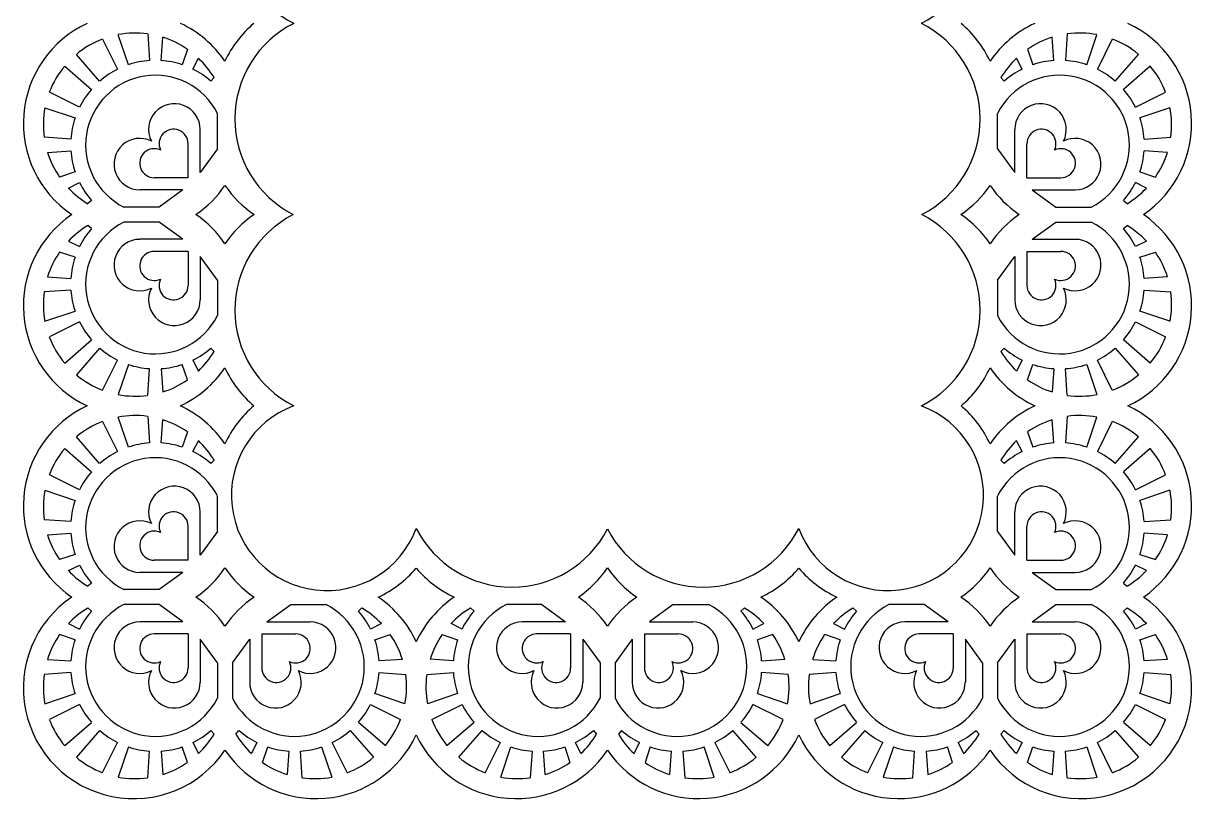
# Model space of a CAD drawing. Extents: x 252 to 654, y 219 to 426.
# Drawn here: x 497.8 to 653.7, y 218.9 to 322.5 of the extents above; entities that cross this region are included whole.
import ezdxf

# ---------------------------------------------------------------- set-up
doc = ezdxf.new("R2010")
doc.units = 0
doc.layers.get('0').update_dxf_attribs({"linetype": 'CONTINUOUS'})

msp = doc.modelspace()

# ---------------------------------------------------------------- linework, layer by layer
for p, q in [((508.36, 320.36), (510.36, 316.34)), ((511.79, 316.93), (510.44, 320.94)), ((514.37, 321.04), (514.62, 317.49)), ((516.16, 317.49), (516.38, 320.6)), ((635.35, 317.49), (635.14, 320.6)), ((637.14, 321.04), (636.9, 317.49)), ((639.73, 316.93), (641.07, 320.94)), ((643.15, 320.36), (641.16, 316.34)), ((507.96, 314.74), (504.85, 318.31)), ((519.68, 318.99), (518.99, 316.93)), ((631.84, 318.99), (632.53, 316.93)), ((643.55, 314.74), (646.66, 318.31)), ((503.3, 316.75), (506.87, 313.64)), ((520.42, 316.34), (521.15, 317.8)), ((631.1, 316.34), (630.37, 317.8)), ((648.21, 316.75), (644.65, 313.64)), ((523.23, 315.21), (522.81, 314.73)), ((628.29, 315.21), (628.7, 314.73)), ((505.27, 311.25), (501.25, 313.25)), ((646.25, 311.25), (650.27, 313.25)), ((500.66, 311.17), (504.68, 309.82)), ((523.69, 305.69), (523.69, 310.41)), ((627.83, 305.69), (627.83, 310.41)), ((650.85, 311.17), (646.84, 309.82)), ((521.39, 302.52), (521.39, 308.29)), ((630.13, 302.52), (630.13, 308.29)), ((504.11, 306.99), (500.56, 307.24)), ((519.77, 301.83), (519.77, 306.37)), ((631.74, 301.83), (631.74, 306.37)), ((647.4, 306.99), (650.95, 307.24)), ((501.01, 305.23), (504.11, 305.44)), ((523.69, 305.69), (521.39, 302.52)), ((627.83, 305.69), (630.13, 302.52)), ((650.51, 305.23), (647.4, 305.44)), ((504.68, 302.62), (502.62, 301.93)), ((646.84, 302.62), (648.9, 301.93)), ((503.8, 300.46), (505.27, 301.19)), ((519.77, 301.83), (515.24, 301.83)), ((631.74, 301.83), (636.28, 301.83)), ((647.71, 300.46), (646.25, 301.19)), ((519.08, 300.22), (513.31, 300.22)), ((519.08, 300.22), (515.91, 297.92)), ((632.43, 300.22), (635.6, 297.92)), ((632.43, 300.22), (638.2, 300.22)), ((506.87, 298.79), (506.39, 298.38)), ((515.91, 297.92), (511.19, 297.92)), ((635.6, 297.92), (640.32, 297.92)), ((644.65, 298.79), (645.12, 298.38)), ((506.87, 295.04), (506.39, 295.45)), ((515.91, 295.92), (511.19, 295.92)), ((519.08, 293.62), (515.91, 295.92)), ((632.43, 293.62), (635.6, 295.92)), ((635.6, 295.92), (640.32, 295.92)), ((644.65, 295.04), (645.12, 295.45)), ((503.8, 293.37), (505.27, 292.65)), ((519.08, 293.62), (513.31, 293.62)), ((632.43, 293.62), (638.2, 293.62)), ((647.71, 293.37), (646.25, 292.65)), ((504.68, 291.22), (502.62, 291.91)), ((519.77, 292), (515.24, 292)), ((519.77, 292), (519.77, 287.46)), ((631.74, 292), (636.28, 292)), ((631.74, 292), (631.74, 287.46)), ((646.84, 291.22), (648.9, 291.91)), ((521.39, 291.31), (521.39, 285.54)), ((523.69, 288.14), (521.39, 291.31)), ((627.83, 288.14), (630.13, 291.31)), ((630.13, 291.31), (630.13, 285.54)), ((501.01, 288.6), (504.11, 288.39)), ((650.51, 288.6), (647.4, 288.39)), ((523.69, 288.14), (523.69, 283.42)), ((627.83, 288.14), (627.83, 283.42)), ((504.11, 286.84), (500.56, 286.6)), ((647.4, 286.84), (650.95, 286.6)), ((500.66, 282.67), (504.68, 284.02)), ((650.85, 282.67), (646.84, 284.02)), ((505.27, 282.59), (501.25, 280.59)), ((646.25, 282.59), (650.27, 280.59)), ((503.3, 277.08), (506.87, 280.19)), ((648.21, 277.08), (644.65, 280.19)), ((507.96, 279.1), (504.85, 275.53)), ((523.23, 278.62), (522.81, 279.1)), ((628.29, 278.62), (628.7, 279.1)), ((643.55, 279.1), (646.66, 275.53)), ((508.36, 273.48), (510.36, 277.5)), ((511.79, 276.9), (510.44, 272.89)), ((514.37, 272.79), (514.62, 276.34)), ((516.16, 276.34), (516.38, 273.24)), ((519.68, 274.85), (518.99, 276.91)), ((520.42, 277.5), (521.15, 276.03)), ((631.1, 277.5), (630.37, 276.03)), ((631.84, 274.85), (632.53, 276.91)), ((635.35, 276.34), (635.14, 273.24)), ((637.14, 272.79), (636.9, 276.34)), ((639.73, 276.9), (641.07, 272.89)), ((643.15, 273.48), (641.16, 277.5)), ((511.79, 265.86), (510.44, 269.87)), ((514.37, 269.97), (514.62, 266.42)), ((637.14, 269.97), (636.9, 266.42)), ((639.73, 265.86), (641.07, 269.87)), ((508.36, 269.29), (510.36, 265.27)), ((516.16, 266.42), (516.38, 269.53)), ((635.35, 266.42), (635.14, 269.53)), ((643.15, 269.29), (641.16, 265.27)), ((507.96, 263.67), (504.85, 267.24)), ((519.68, 267.92), (518.99, 265.86)), ((520.42, 265.27), (521.15, 266.73)), ((631.1, 265.27), (630.37, 266.73)), ((631.84, 267.92), (632.53, 265.86)), ((643.55, 263.67), (646.66, 267.24)), ((503.3, 265.68), (506.87, 262.57)), ((648.21, 265.68), (644.65, 262.57)), ((523.23, 264.14), (522.81, 263.67)), ((628.29, 264.14), (628.7, 263.67)), ((505.27, 260.18), (501.25, 262.18)), ((646.25, 260.18), (650.27, 262.18)), ((500.66, 260.1), (504.68, 258.75)), ((523.69, 254.62), (523.69, 259.34)), ((627.83, 254.62), (627.83, 259.34)), ((650.85, 260.1), (646.84, 258.75)), ((504.11, 255.92), (500.56, 256.17)), ((521.39, 251.45), (521.39, 257.22)), ((630.13, 251.45), (630.13, 257.22)), ((647.4, 255.92), (650.95, 256.17)), ((501.01, 254.16), (504.11, 254.37)), ((519.77, 250.76), (519.77, 255.3)), ((523.69, 254.62), (521.39, 251.45)), ((627.83, 254.62), (630.13, 251.45)), ((631.74, 250.76), (631.74, 255.3)), ((650.51, 254.16), (647.4, 254.37)), ((504.68, 251.55), (502.62, 250.86)), ((646.84, 251.55), (648.9, 250.86)), ((503.8, 249.39), (505.27, 250.12)), ((519.77, 250.76), (515.24, 250.76)), ((631.74, 250.76), (636.28, 250.76)), ((647.71, 249.39), (646.25, 250.12)), ((519.08, 249.15), (513.31, 249.15)), ((519.08, 249.15), (515.91, 246.85)), ((632.43, 249.15), (638.2, 249.15)), ((632.43, 249.15), (635.6, 246.85)), ((506.87, 247.72), (506.39, 247.31)), ((515.91, 246.85), (511.19, 246.85)), ((635.6, 246.85), (640.32, 246.85)), ((644.65, 247.72), (645.12, 247.31)), ((506.87, 243.97), (506.39, 244.39)), ((515.91, 244.85), (511.19, 244.85)), ((519.08, 242.55), (515.91, 244.85)), ((530.29, 242.55), (533.46, 244.85)), ((533.46, 244.85), (538.18, 244.85)), ((542.51, 243.97), (542.98, 244.39)), ((557.46, 244.39), (557.94, 243.97)), ((566.98, 244.85), (562.26, 244.85)), ((566.98, 244.85), (570.15, 242.55)), ((584.53, 244.85), (581.36, 242.55)), ((584.53, 244.85), (589.25, 244.85)), ((594.05, 244.39), (593.58, 243.97)), ((609.01, 243.97), (608.53, 244.39)), ((618.05, 244.85), (613.33, 244.85)), ((621.22, 242.55), (618.05, 244.85)), ((632.43, 242.55), (635.6, 244.85)), ((635.6, 244.85), (640.32, 244.85)), ((644.65, 243.97), (645.12, 244.39)), ((503.8, 242.3), (505.27, 241.58)), ((519.08, 242.55), (513.31, 242.55)), ((530.29, 242.55), (536.06, 242.55)), ((545.57, 242.3), (544.11, 241.58)), ((556.34, 241.58), (554.87, 242.3)), ((570.15, 242.55), (564.38, 242.55)), ((581.36, 242.55), (587.13, 242.55)), ((595.18, 241.58), (596.64, 242.3)), ((605.94, 242.3), (607.41, 241.58)), ((621.22, 242.55), (615.45, 242.55)), ((632.43, 242.55), (638.2, 242.55)), ((647.71, 242.3), (646.25, 241.58)), ((504.68, 240.15), (502.62, 240.84)), ((519.77, 240.93), (515.24, 240.93)), ((519.77, 240.93), (519.77, 236.39)), ((521.39, 240.24), (521.39, 234.47)), ((523.69, 237.07), (521.39, 240.24)), ((525.69, 237.07), (527.99, 240.24)), ((527.99, 240.24), (527.99, 234.47)), ((529.61, 240.93), (529.61, 236.39)), ((529.61, 240.93), (534.14, 240.93)), ((544.7, 240.15), (546.76, 240.84)), ((553.69, 240.84), (555.75, 240.15)), ((570.84, 240.93), (566.3, 240.93)), ((570.84, 240.93), (570.84, 236.39)), ((572.46, 240.24), (572.46, 234.47)), ((572.46, 240.24), (574.76, 237.07)), ((579.06, 240.24), (576.76, 237.07)), ((579.06, 240.24), (579.06, 234.47)), ((580.68, 240.93), (580.68, 236.39)), ((580.68, 240.93), (585.21, 240.93)), ((597.83, 240.84), (595.77, 240.15)), ((606.82, 240.15), (604.76, 240.84)), ((621.91, 240.93), (617.37, 240.93)), ((621.91, 240.93), (621.91, 236.39)), ((623.53, 240.24), (623.53, 234.47)), ((625.83, 237.07), (623.53, 240.24)), ((627.83, 237.07), (630.13, 240.24)), ((630.13, 240.24), (630.13, 234.47)), ((631.74, 240.93), (631.74, 236.39)), ((631.74, 240.93), (636.28, 240.93)), ((646.84, 240.15), (648.9, 240.84)), ((501.01, 237.53), (504.11, 237.32)), ((523.69, 237.07), (523.69, 232.35)), ((525.69, 237.07), (525.69, 232.35)), ((548.37, 237.53), (545.26, 237.32)), ((555.18, 237.32), (552.08, 237.54)), ((574.76, 237.07), (574.76, 232.35)), ((576.76, 237.07), (576.76, 232.35)), ((596.33, 237.32), (599.44, 237.54)), ((603.15, 237.53), (606.25, 237.32)), ((625.83, 237.07), (625.83, 232.35)), ((627.83, 237.07), (627.83, 232.35)), ((650.51, 237.53), (647.4, 237.32)), ((504.11, 235.77), (500.56, 235.53)), ((545.26, 235.77), (548.82, 235.53)), ((551.63, 235.53), (555.18, 235.77)), ((599.88, 235.53), (596.33, 235.77)), ((606.25, 235.77), (602.7, 235.53)), ((647.4, 235.77), (650.95, 235.53)), ((500.66, 231.6), (504.68, 232.95)), ((548.71, 231.6), (544.7, 232.95)), ((555.75, 232.95), (551.73, 231.6)), ((595.77, 232.95), (599.78, 231.6)), ((602.8, 231.6), (606.82, 232.95)), ((650.85, 231.6), (646.84, 232.95)), ((505.27, 231.52), (501.25, 229.52)), ((544.11, 231.52), (548.13, 229.52)), ((552.32, 229.52), (556.34, 231.52)), ((599.2, 229.52), (595.18, 231.52)), ((607.41, 231.52), (603.39, 229.52)), ((646.25, 231.52), (650.27, 229.52)), ((503.3, 226.01), (506.87, 229.12)), ((507.96, 228.03), (504.85, 224.46)), ((523.23, 227.55), (522.81, 228.03)), ((526.15, 227.55), (526.56, 228.03)), ((541.41, 228.03), (544.52, 224.46)), ((546.08, 226.01), (542.51, 229.12)), ((557.94, 229.12), (554.37, 226.01)), ((555.92, 224.46), (559.03, 228.03)), ((573.88, 228.03), (574.3, 227.55)), ((577.63, 228.03), (577.22, 227.55)), ((595.59, 224.46), (592.48, 228.03)), ((593.58, 229.12), (597.15, 226.01)), ((605.44, 226.01), (609.01, 229.12)), ((610.1, 228.03), (606.99, 224.46)), ((625.37, 227.55), (624.95, 228.03)), ((628.29, 227.55), (628.7, 228.03)), ((643.55, 228.03), (646.66, 224.46)), ((648.21, 226.01), (644.65, 229.12)), ((508.36, 222.41), (510.36, 226.43)), ((520.42, 226.43), (521.15, 224.96)), ((528.96, 226.43), (528.23, 224.96)), ((541.02, 222.41), (539.02, 226.43)), ((561.43, 226.43), (559.43, 222.41)), ((572.21, 224.96), (571.49, 226.43)), ((579.3, 224.96), (580.03, 226.43)), ((590.09, 226.43), (592.09, 222.41)), ((610.5, 222.41), (612.5, 226.43)), ((622.56, 226.43), (623.28, 224.96)), ((631.1, 226.43), (630.37, 224.96)), ((643.15, 222.41), (641.16, 226.43)), ((511.79, 225.84), (510.44, 221.82)), ((514.37, 221.72), (514.62, 225.27)), ((516.16, 225.27), (516.38, 222.17)), ((519.68, 223.78), (518.99, 225.84)), ((529.7, 223.78), (530.39, 225.84)), ((533.21, 225.27), (533, 222.17)), ((535.01, 221.72), (534.76, 225.27)), ((537.59, 225.84), (538.94, 221.82)), ((561.51, 221.82), (562.86, 225.84)), ((565.68, 225.27), (565.44, 221.72)), ((567.44, 222.17), (567.23, 225.27)), ((570.06, 225.84), (570.75, 223.78)), ((581.46, 225.84), (580.77, 223.78)), ((584.07, 222.17), (584.28, 225.27)), ((585.83, 225.27), (586.08, 221.72)), ((590.01, 221.82), (588.66, 225.84)), ((613.93, 225.84), (612.58, 221.82)), ((616.51, 221.72), (616.75, 225.27)), ((618.3, 225.27), (618.52, 222.17)), ((621.82, 223.78), (621.13, 225.84)), ((631.84, 223.78), (632.53, 225.84)), ((635.35, 225.27), (635.14, 222.17)), ((637.14, 221.72), (636.9, 225.27)), ((639.73, 225.84), (641.07, 221.82))]:
    msp.add_line(p, q)
for centre, radius, start, end in [((540.34, 335.24), 14.33, 117.1919, 243.135), ((611.18, 335.24), 14.33, 296.865, 62.8081), ((512.51, 309.1), 14.73, 114.9882, 235.7704), ((512.51, 309.1), 14.73, 34.2296, 65.0118), ((538.05, 311.19), 14.73, 130.1254, 155.1179), ((540.34, 309.67), 14.33, 116.865, 242.8081), ((611.18, 309.67), 14.33, 297.1919, 63.135), ((613.46, 311.19), 14.73, 24.8821, 49.8746), ((639.01, 309.1), 14.73, 114.9882, 145.7704), ((639.01, 309.1), 14.73, 304.2296, 65.0118), ((512.71, 308.89), 12.27, 110.7876, 129.8578), ((512.71, 308.89), 12.27, 82.2378, 100.6826), ((512.71, 308.89), 12.27, 55.3992, 72.631), ((638.8, 308.89), 12.27, 107.369, 124.6008), ((638.8, 308.89), 12.27, 79.3174, 97.7622), ((638.8, 308.89), 12.27, 50.1422, 69.2124), ((512.71, 308.89), 12.27, 140.1314, 159.2016), ((515.39, 306.22), 11.3, 93.923, 108.5687), ((515.39, 306.22), 11.3, 71.423, 86.0687), ((512.71, 308.89), 12.27, 31.0135, 46.5795), ((638.8, 308.89), 12.27, 133.4205, 148.9865), ((636.13, 306.22), 11.3, 93.9313, 108.577), ((636.13, 306.22), 11.3, 71.4313, 86.077), ((638.8, 308.89), 12.27, 20.7984, 39.8686), ((515.39, 306.22), 9.3, 26.8143, 243.1857), ((515.39, 306.22), 11.3, 116.423, 131.0687), ((515.39, 306.22), 11.3, 48.923, 63.5687), ((636.13, 306.22), 9.3, 296.8143, 153.1857), ((636.13, 306.22), 11.3, 116.4313, 131.077), ((636.13, 306.22), 11.3, 48.9313, 63.577), ((515.39, 306.22), 11.3, 138.923, 153.5687), ((636.13, 306.22), 11.3, 26.4313, 41.077), ((512.71, 308.89), 12.27, 169.3068, 187.7519), ((517.94, 308.29), 3.44, 0, 206.893), ((633.57, 308.29), 3.44, 333.107, 180), ((638.8, 308.89), 12.27, 352.2481, 10.6932), ((515.39, 306.22), 11.3, 161.423, 176.0687), ((636.13, 306.22), 11.3, 3.9313, 18.577), ((517.83, 306.37), 1.94, 0, 205.466), ((633.69, 306.37), 1.94, 334.534, 180), ((513.31, 303.66), 3.44, 63.107, 270), ((515.24, 303.78), 1.94, 64.534, 270), ((636.28, 303.78), 1.94, 270, 115.466), ((638.2, 303.66), 3.44, 270, 116.893), ((512.71, 308.89), 12.27, 197.3589, 214.5913), ((515.39, 306.22), 11.3, 183.923, 198.5687), ((636.13, 306.22), 11.3, 341.4313, 356.077), ((638.8, 308.89), 12.27, 325.4087, 342.6411), ((515.39, 306.22), 11.3, 206.423, 221.0687), ((636.13, 306.22), 11.3, 318.9313, 333.577), ((512.71, 308.89), 12.27, 223.4113, 238.978), ((512.51, 309.1), 14.73, 304.2296, 325.7704), ((536.87, 309.1), 14.73, 214.2296, 235.7704), ((614.65, 309.1), 14.73, 304.2296, 325.7704), ((639.01, 309.1), 14.73, 214.2296, 235.7704), ((638.8, 308.89), 12.27, 301.022, 316.5887), ((512.51, 284.74), 14.73, 124.2296, 245.0118), ((512.51, 284.74), 14.73, 34.2296, 55.7704), ((536.87, 284.74), 14.73, 124.2296, 145.7704), ((540.34, 284.17), 14.33, 117.1919, 243.135), ((611.18, 284.17), 14.33, 296.865, 62.8081), ((614.65, 284.74), 14.73, 34.2296, 55.7704), ((639.01, 284.74), 14.73, 124.2296, 145.7704), ((639.01, 284.74), 14.73, 294.9882, 55.7704), ((512.71, 284.94), 12.27, 121.022, 136.5887), ((515.39, 287.62), 11.3, 138.9313, 153.577), ((515.39, 287.62), 9.3, 116.8143, 333.1857), ((636.13, 287.62), 9.3, 206.8143, 63.1857), ((636.13, 287.62), 11.3, 26.423, 41.0687), ((638.8, 284.94), 12.27, 43.4113, 58.978), ((513.31, 290.17), 3.44, 90, 296.893), ((638.2, 290.17), 3.44, 243.107, 90), ((512.71, 284.94), 12.27, 145.4087, 162.6411), ((515.24, 290.06), 1.94, 90, 295.466), ((636.28, 290.06), 1.94, 244.534, 90), ((638.8, 284.94), 12.27, 17.3589, 34.5913), ((515.39, 287.62), 11.3, 161.4313, 176.077), ((636.13, 287.62), 11.3, 3.923, 18.5687), ((517.94, 285.54), 3.44, 153.107, 360), ((517.83, 287.46), 1.94, 154.534, 360), ((633.57, 285.54), 3.44, 180, 26.893), ((633.69, 287.46), 1.94, 180, 25.466), ((512.71, 284.94), 12.27, 172.2481, 190.6932), ((515.39, 287.62), 11.3, 183.9313, 198.577), ((636.13, 287.62), 11.3, 341.423, 356.0687), ((638.8, 284.94), 12.27, 349.3068, 7.7519), ((515.39, 287.62), 11.3, 206.4313, 221.077), ((636.13, 287.62), 11.3, 318.923, 333.5687), ((512.71, 284.94), 12.27, 200.7984, 219.8686), ((638.8, 284.94), 12.27, 320.1314, 339.2016), ((515.39, 287.62), 11.3, 228.9313, 243.577), ((515.39, 287.62), 11.3, 296.4313, 311.077), ((512.71, 284.94), 12.27, 313.4205, 328.9865), ((638.8, 284.94), 12.27, 211.0135, 226.5795), ((636.13, 287.62), 11.3, 228.923, 243.5687), ((636.13, 287.62), 11.3, 296.423, 311.0687), ((515.39, 287.62), 11.3, 251.4313, 266.077), ((515.39, 287.62), 11.3, 273.9313, 288.577), ((512.51, 284.74), 14.73, 294.9882, 325.7704), ((538.05, 282.65), 14.73, 204.8821, 229.8746), ((613.46, 282.65), 14.73, 310.1254, 335.1179), ((639.01, 284.74), 14.73, 214.2296, 245.0118), ((636.13, 287.62), 11.3, 251.423, 266.0687), ((636.13, 287.62), 11.3, 273.923, 288.5687), ((512.71, 284.94), 12.27, 230.1422, 249.2124), ((512.71, 284.94), 12.27, 287.369, 304.6008), ((638.8, 284.94), 12.27, 235.3992, 252.631), ((638.8, 284.94), 12.27, 290.7876, 309.8578), ((512.51, 258.03), 14.73, 114.9882, 235.7704), ((512.71, 284.94), 12.27, 259.3174, 277.7622), ((512.51, 258.03), 14.73, 34.2296, 65.0118), ((538.05, 260.12), 14.73, 130.1254, 155.1179), ((538.28, 259.44), 12.73, 110.3316, 339.6684), ((613.23, 259.44), 12.73, 200.3316, 69.6684), ((613.46, 260.12), 14.73, 24.8821, 49.8746), ((639.01, 258.03), 14.73, 114.9882, 145.7704), ((638.8, 284.94), 12.27, 262.2378, 280.6826), ((639.01, 258.03), 14.73, 304.2296, 65.0118), ((512.71, 257.82), 12.27, 82.2378, 100.6826), ((638.8, 257.82), 12.27, 79.3174, 97.7622), ((512.71, 257.82), 12.27, 110.7876, 129.8578), ((512.71, 257.82), 12.27, 55.3992, 72.631), ((638.8, 257.82), 12.27, 107.369, 124.6008), ((638.8, 257.82), 12.27, 50.1422, 69.2124), ((512.71, 257.82), 12.27, 31.0135, 46.5795), ((638.8, 257.82), 12.27, 133.4205, 148.9865), ((512.71, 257.82), 12.27, 140.1314, 159.2016), ((515.39, 255.15), 11.3, 116.423, 131.0687), ((515.39, 255.15), 11.3, 93.923, 108.5687), ((515.39, 255.15), 11.3, 71.423, 86.0687), ((515.39, 255.15), 11.3, 48.923, 63.5687), ((636.13, 255.15), 11.3, 116.4313, 131.077), ((636.13, 255.15), 11.3, 93.9313, 108.577), ((636.13, 255.15), 11.3, 71.4313, 86.077), ((636.13, 255.15), 11.3, 48.9313, 63.577), ((638.8, 257.82), 12.27, 20.7984, 39.8686), ((515.39, 255.15), 9.3, 26.8143, 243.1857), ((636.13, 255.15), 9.3, 296.8143, 153.1857), ((515.39, 255.15), 11.3, 138.923, 153.5687), ((636.13, 255.15), 11.3, 26.4313, 41.077), ((517.94, 257.22), 3.44, 0, 206.893), ((633.57, 257.22), 3.44, 333.107, 180), ((512.71, 257.82), 12.27, 169.3068, 187.7519), ((638.8, 257.82), 12.27, 352.2481, 10.6932), ((515.39, 255.15), 11.3, 161.423, 176.0687), ((636.13, 255.15), 11.3, 3.9313, 18.577), ((513.31, 252.59), 3.44, 63.107, 270), ((517.83, 255.3), 1.94, 0, 205.466), ((633.69, 255.3), 1.94, 334.534, 180), ((638.2, 252.59), 3.44, 270, 116.893), ((515.39, 255.15), 11.3, 183.923, 198.5687), ((515.24, 252.71), 1.94, 64.534, 270), ((563.01, 261.5), 14.33, 206.865, 332.8081), ((588.51, 261.5), 14.33, 207.1919, 333.135), ((636.28, 252.71), 1.94, 270, 115.466), ((636.13, 255.15), 11.3, 341.4313, 356.077), ((512.71, 257.82), 12.27, 197.3589, 214.5913), ((638.8, 257.82), 12.27, 325.4087, 342.6411), ((515.39, 255.15), 11.3, 206.423, 221.0687), ((512.51, 258.03), 14.73, 304.2296, 325.7704), ((536.87, 258.03), 14.73, 214.2296, 235.7704), ((538.96, 259.21), 14.73, 294.8821, 319.8746), ((561.49, 259.21), 14.73, 220.1254, 245.1179), ((563.58, 258.03), 14.73, 304.2296, 325.7704), ((587.94, 258.03), 14.73, 214.2296, 235.7704), ((590.03, 259.21), 14.73, 294.8821, 319.8746), ((612.56, 259.21), 14.73, 220.1254, 245.1179), ((614.65, 258.03), 14.73, 304.2296, 325.7704), ((639.01, 258.03), 14.73, 214.2296, 235.7704), ((636.13, 255.15), 11.3, 318.9313, 333.577), ((512.71, 257.82), 12.27, 223.4113, 238.978), ((638.8, 257.82), 12.27, 301.022, 316.5887), ((512.51, 233.67), 14.73, 124.2296, 325.7704), ((512.51, 233.67), 14.73, 34.2296, 55.7704), ((536.87, 233.67), 14.73, 124.2296, 145.7704), ((536.87, 233.67), 14.73, 24.9882, 55.7704), ((563.58, 233.67), 14.73, 124.2296, 155.0118), ((563.58, 233.67), 14.73, 34.2296, 55.7704), ((587.94, 233.67), 14.73, 124.2296, 145.7704), ((587.94, 233.67), 14.73, 24.9882, 55.7704), ((614.65, 233.67), 14.73, 124.2296, 155.0118), ((614.65, 233.67), 14.73, 34.2296, 55.7704), ((639.01, 233.67), 14.73, 214.2296, 55.7704), ((639.01, 233.67), 14.73, 124.2296, 145.7704), ((512.71, 233.87), 12.27, 121.022, 136.5887), ((515.39, 236.55), 11.3, 138.9313, 153.577), ((515.39, 236.55), 9.3, 116.8143, 333.1857), ((533.99, 236.55), 9.3, 206.8143, 63.1857), ((533.99, 236.55), 11.3, 26.423, 41.0687), ((536.66, 233.87), 12.27, 43.4113, 58.978), ((563.78, 233.87), 12.27, 121.0135, 136.5795), ((566.46, 236.55), 11.3, 138.923, 153.5687), ((566.46, 236.55), 9.3, 116.8143, 333.1857), ((585.06, 236.55), 9.3, 206.8143, 63.1857), ((585.06, 236.55), 11.3, 26.4313, 41.077), ((587.73, 233.87), 12.27, 43.4205, 58.9865), ((614.85, 233.87), 12.27, 121.022, 136.5887), ((617.53, 236.55), 11.3, 138.9313, 153.577), ((617.53, 236.55), 9.3, 116.8143, 333.1857), ((636.13, 236.55), 9.3, 206.8143, 63.1857), ((636.13, 236.55), 11.3, 26.423, 41.0687), ((638.8, 233.87), 12.27, 43.4113, 58.978), ((513.31, 239.1), 3.44, 90, 296.893), ((536.06, 239.1), 3.44, 243.107, 90), ((564.38, 239.1), 3.44, 90, 296.893), ((587.13, 239.1), 3.44, 243.107, 90), ((615.45, 239.1), 3.44, 90, 296.893), ((638.2, 239.1), 3.44, 243.107, 90), ((512.71, 233.87), 12.27, 145.4087, 162.6411), ((515.24, 238.99), 1.94, 90, 295.466), ((534.14, 238.99), 1.94, 244.534, 90), ((536.66, 233.87), 12.27, 17.3589, 34.5913), ((563.78, 233.87), 12.27, 145.3992, 162.631), ((566.3, 238.99), 1.94, 90, 295.466), ((585.21, 238.99), 1.94, 244.534, 90), ((587.73, 233.87), 12.27, 17.369, 34.6008), ((614.85, 233.87), 12.27, 145.4087, 162.6411), ((617.37, 238.99), 1.94, 90, 295.466), ((636.28, 238.99), 1.94, 244.534, 90), ((638.8, 233.87), 12.27, 17.3589, 34.5913), ((515.39, 236.55), 11.3, 161.4313, 176.077), ((533.99, 236.55), 11.3, 3.923, 18.5687), ((566.46, 236.55), 11.3, 161.423, 176.0687), ((585.06, 236.55), 11.3, 3.9313, 18.577), ((617.53, 236.55), 11.3, 161.4313, 176.077), ((636.13, 236.55), 11.3, 3.923, 18.5687), ((517.83, 236.39), 1.94, 154.534, 360), ((531.55, 236.39), 1.94, 180, 25.466), ((568.9, 236.39), 1.94, 154.534, 360), ((582.62, 236.39), 1.94, 180, 25.466), ((619.97, 236.39), 1.94, 154.534, 360), ((633.69, 236.39), 1.94, 180, 25.466), ((512.71, 233.87), 12.27, 172.2481, 190.6932), ((515.39, 236.55), 11.3, 183.9313, 198.577), ((517.94, 234.47), 3.44, 153.107, 360), ((531.43, 234.47), 3.44, 180, 26.893), ((533.99, 236.55), 11.3, 341.423, 356.0687), ((536.66, 233.87), 12.27, 349.3068, 7.7519), ((563.78, 233.87), 12.27, 172.2378, 190.6826), ((566.46, 236.55), 11.3, 183.923, 198.5687), ((569.01, 234.47), 3.44, 153.107, 360), ((582.5, 234.47), 3.44, 180, 26.893), ((585.06, 236.55), 11.3, 341.4313, 356.077), ((587.73, 233.87), 12.27, 349.3174, 7.7622), ((614.85, 233.87), 12.27, 172.2481, 190.6932), ((617.53, 236.55), 11.3, 183.9313, 198.577), ((620.08, 234.47), 3.44, 153.107, 360), ((633.57, 234.47), 3.44, 180, 26.893), ((636.13, 236.55), 11.3, 341.423, 356.0687), ((638.8, 233.87), 12.27, 349.3068, 7.7519), ((515.39, 236.55), 11.3, 206.4313, 221.077), ((533.99, 236.55), 11.3, 318.923, 333.5687), ((566.46, 236.55), 11.3, 206.423, 221.0687), ((585.06, 236.55), 11.3, 318.9313, 333.577), ((617.53, 236.55), 11.3, 206.4313, 221.077), ((636.13, 236.55), 11.3, 318.923, 333.5687), ((512.71, 233.87), 12.27, 200.7984, 219.8686), ((536.66, 233.87), 12.27, 320.1314, 339.2016), ((563.78, 233.87), 12.27, 200.7876, 219.8578), ((587.73, 233.87), 12.27, 320.1422, 339.2124), ((614.85, 233.87), 12.27, 200.7984, 219.8686), ((638.8, 233.87), 12.27, 320.1314, 339.2016), ((515.39, 236.55), 11.3, 228.9313, 243.577), ((515.39, 236.55), 11.3, 296.4313, 311.077), ((533.99, 236.55), 11.3, 228.923, 243.5687), ((533.99, 236.55), 11.3, 296.423, 311.0687), ((566.46, 236.55), 11.3, 228.923, 243.5687), ((566.46, 236.55), 11.3, 296.423, 311.0687), ((585.06, 236.55), 11.3, 228.9313, 243.577), ((585.06, 236.55), 11.3, 296.4313, 311.077), ((617.53, 236.55), 11.3, 228.9313, 243.577), ((617.53, 236.55), 11.3, 296.4313, 311.077), ((636.13, 236.55), 11.3, 228.923, 243.5687), ((636.13, 236.55), 11.3, 296.423, 311.0687), ((512.71, 233.87), 12.27, 313.4205, 328.9865), ((536.87, 233.67), 14.73, 214.2296, 335.0118), ((536.66, 233.87), 12.27, 211.0135, 226.5795), ((563.58, 233.67), 14.73, 204.9882, 325.7704), ((563.78, 233.87), 12.27, 313.4113, 328.978), ((587.94, 233.67), 14.73, 214.2296, 335.0118), ((587.73, 233.87), 12.27, 211.022, 226.5887), ((614.65, 233.67), 14.73, 204.9882, 325.7704), ((614.85, 233.87), 12.27, 313.4205, 328.9865), ((638.8, 233.87), 12.27, 211.0135, 226.5795), ((515.39, 236.55), 11.3, 251.4313, 266.077), ((515.39, 236.55), 11.3, 273.9313, 288.577), ((533.99, 236.55), 11.3, 251.423, 266.0687), ((533.99, 236.55), 11.3, 273.923, 288.5687), ((566.46, 236.55), 11.3, 251.423, 266.0687), ((566.46, 236.55), 11.3, 273.923, 288.5687), ((585.06, 236.55), 11.3, 251.4313, 266.077), ((585.06, 236.55), 11.3, 273.9313, 288.577), ((617.53, 236.55), 11.3, 251.4313, 266.077), ((617.53, 236.55), 11.3, 273.9313, 288.577), ((636.13, 236.55), 11.3, 251.423, 266.0687), ((636.13, 236.55), 11.3, 273.923, 288.5687), ((512.71, 233.87), 12.27, 230.1422, 249.2124), ((512.71, 233.87), 12.27, 287.369, 304.6008), ((536.66, 233.87), 12.27, 235.3992, 252.631), ((536.66, 233.87), 12.27, 290.7876, 309.8578), ((563.78, 233.87), 12.27, 230.1314, 249.2016), ((563.78, 233.87), 12.27, 287.3589, 304.5913), ((587.73, 233.87), 12.27, 235.4087, 252.6411), ((587.73, 233.87), 12.27, 290.7984, 309.8686), ((614.85, 233.87), 12.27, 230.1422, 249.2124), ((614.85, 233.87), 12.27, 287.369, 304.6008), ((638.8, 233.87), 12.27, 235.3992, 252.631), ((638.8, 233.87), 12.27, 290.7876, 309.8578), ((512.71, 233.87), 12.27, 259.3174, 277.7622), ((536.66, 233.87), 12.27, 262.2378, 280.6826), ((563.78, 233.87), 12.27, 259.3068, 277.7519), ((587.73, 233.87), 12.27, 262.2481, 280.6932), ((614.85, 233.87), 12.27, 259.3174, 277.7622), ((638.8, 233.87), 12.27, 262.2378, 280.6826)]:
    msp.add_arc(centre, radius, start, end)

doc.saveas('drawing.dxf')
